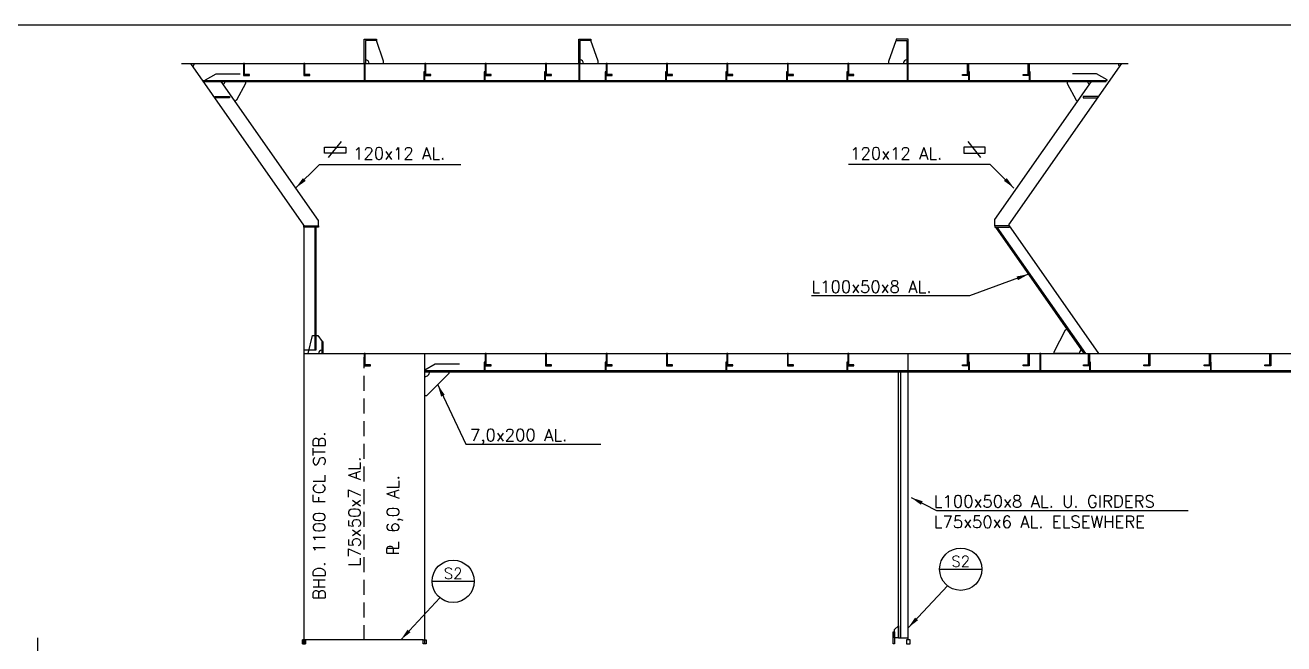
# Model space of a CAD drawing. Extents: x -86245 to 167090, y -69122 to 58950.
# Drawn here: x 14881 to 25295, y 53334 to 58450 of the extents above; entities that cross this region are included whole.
import ezdxf
from ezdxf.enums import TextEntityAlignment as Align

# ---------------------------------------------------------------- set-up
doc = ezdxf.new("R2010")
doc.units = 0
doc.header["$LTSCALE"] = 250
doc.linetypes.add('DASHED', pattern=[0.75, 0.5, -0.25])
doc.linetypes.add('PHANTOM', pattern=[2.1, 1.25, -0.2, 0.125, -0.2, 0.125, -0.2])
doc.layers.get('0').update_dxf_attribs({"linetype": 'CONTINUOUS'})
for name, color, linetype in [('S0CO1', 1, 'CONTINUOUS'), ('S0CO2', 2, 'CONTINUOUS'), ('S0CO5', 4, 'CONTINUOUS'), ('S0DA1', 1, 'DASHED'), ('S0DIM', 2, 'CONTINUOUS'), ('S0TX2', 2, 'CONTINUOUS'), ('S0TX3', 3, 'CONTINUOUS')]:
    doc.layers.add(name, color=color, linetype=linetype)
doc.styles.add('ROMANS', font='romans.shx', dxfattribs={"height": 125})
doc.dimstyles.get("Standard").update_dxf_attribs({"dimscale": 50, "dimtxt": 125, "dimasz": 2, "dimexe": 0.5, "dimexo": 1, "dimgap": 1, "dimtad": 1, "dimdsep": 46, "dimtxsty": 'ROMANS', "dimcen": 1.5, "dimclrd": 1, "dimclre": 1, "dimclrt": 2, "dimazin": 2, "dimtfac": 1, "dimtmove": 2, "dimatfit": 3, "dimfxl": 1, "dimtvp": 100, "dimtolj": 1, "dimarcsym": 0})

# ---------------------------------------------------------------- blocks, each defined once
blk = doc.blocks.new('A$C775A635E')
at = {"layer": 'S0CO1', "color": 6}
blk.add_lwpolyline([(0, 0), (0, 58450), (-41050, 58450), (-41050, 0)], close=True, dxfattribs=at)
blk = doc.blocks.new('L100X50X8')
at = {"layer": 'S0CO2'}
blk.add_lwpolyline([(0, 0), (0, -100), (50, -100), (50, -92), (8, -92), (8, 0)], close=True, dxfattribs=at)
blk = doc.blocks.new('SNIP-1')
at = {"color": 0, "linetype": 'PHANTOM'}
blk.add_lwpolyline([(0, 0), (0, -5), (87, -55), (287, -55)], dxfattribs=at)
blk = doc.blocks.new('KNE200')
at = {"layer": 'S0CO1', "color": 0}
blk.add_lwpolyline([(40, 0), (200, 0), (200, -15), (15, -200), (0, -200), (0, -40, 0.414214)], format="xyb", close=True, dxfattribs=at)
blk = doc.blocks.new('FLST-2')
at = {"layer": 'S0TX2', "color": 1}
for p, q in [((-256, 101), (-256, 151)), ((-256, 151), (-81, 151)), ((-222, 65), (-117, 198)), ((-81, 151), (-81, 101)), ((-81, 101), (-256, 101))]:
    blk.add_line(p, q, dxfattribs=at)
at = {"layer": 'S0TX2', "style": 'ROMANS'}
blk.add_attdef('FL.ST', (-20, 50), '', height=100, dxfattribs=at)
blk = doc.blocks.new('L200X100X10')
at = {"layer": 'S0CO2'}
blk.add_lwpolyline([(0, 0), (0, -200), (100, -200), (100, -200), (100, -190), (15, -190, -0.414214), (10, -185), (10, 0)], format="xyb", close=True, dxfattribs=at)
blk = doc.blocks.new('PLDIM2')
at = {"layer": 'S0TX2', "style": 'ROMANS'}
for s, p in [('P', (-19, 0)), ('L', (23, 0))]:
    blk.add_text(s, height=100, dxfattribs=at).set_placement(p)
blk.add_attdef('XX.X', (168, -1), '', height=100, dxfattribs=at)
blk = doc.blocks.new('DET2')
at = {"layer": 'S0TX3', "color": 1}
blk.add_line((-175, 0), (175, 0), dxfattribs=at)
blk.add_circle((0, 0), 175, dxfattribs=at)
at = {"layer": 'S0TX3', "color": 2, "style": 'ROMANS'}
for tag, p in [('DET1', (0, 20)), ('DET2', (0, -120))]:
    blk.add_attdef(tag, text='', height=90, dxfattribs=at).set_placement(p, align=Align.CENTER)
blk = doc.blocks.new('A$C3F4907D5')
at = {"layer": 'S0CO1', "color": 8}
for p, q in [((13662.017, 11260), (21145.203, 11260)), ((13669.019, 11250), (21138.201, 11250)), ((14620, 10101.072), (13815.512, 11250)), ((20218.118, 10109.927), (21016.406, 11250)), ((20218.118, 10057.364), (20218.118, 10109.927)), ((14620, 10057.364), (14620, 10101.072)), ((20956.415, 9000), (20224.443, 10045.364)), ((20968.622, 9000), (20236.651, 10045.364)), ((14600, 9030), (14500, 9030)), ((15500, 8860), (19704.989, 8860)), ((19704.989, 8860), (24131.439, 8860)), ((15500, 8850), (19704.989, 8850)), ((15487.5, 6633), (14512.5, 6633)), ((19420, 6650), (19500.002, 6650))]:
    blk.add_line(p, q, dxfattribs=at)
for points in [[(15160, 11400), (15160, 11420), (15100, 11590)], [(16934, 11400), (16934, 11420), (16874, 11590)], [(19340, 11400), (19340, 11420), (19400, 11590)], [(14015.512, 11250), (14015.512, 11235), (13942.191, 11095.235), (13929.904, 11086.631)], [(20816.406, 11250), (20816.406, 11235), (20889.727, 11095.235), (20902.014, 11086.631)], [(19704.989, 8850), (24131.439, 8850)]]:
    blk.add_lwpolyline(points, dxfattribs=at)
for points in [[(15008, 11260), (15008, 11400), (15000, 11400), (15000, 11260)], [(16782, 11260), (16782, 11400), (16774, 11400), (16774, 11260)], [(19500, 11260), (19500, 11400), (19492, 11400), (19492, 11260)], [(15500, 11260), (15500, 11330), (15492, 11330), (15492, 11260)], [(16000, 11260), (16000, 11330), (15992, 11330), (15992, 11260)], [(16500, 11260), (16500, 11330), (16492, 11330), (16492, 11260)], [(17000, 11260), (17000, 11330), (16992, 11330), (16992, 11260)], [(17500, 11260), (17500, 11330), (17492, 11330), (17492, 11260)], [(18000, 11260), (18000, 11330), (17992, 11330), (17992, 11260)], [(18500, 11260), (18500, 11330), (18492, 11330), (18492, 11260)], [(19000, 11260), (19000, 11330), (18992, 11330), (18992, 11260)], [(20008, 11260), (20008, 11330), (20000, 11330), (20000, 11260)], [(20508, 11260), (20508, 11330), (20500, 11330), (20500, 11260)], [(14650, 9000), (14650, 9100), (14658, 9100), (14658, 9000)], [(20588.347, 8860), (20598.347, 8860), (20598.347, 9000), (20588.347, 9000)], [(16000, 8860), (16000, 8930), (15992, 8930), (15992, 8860)], [(17000, 8860), (17000, 8930), (16992, 8930), (16992, 8860)], [(18000, 8860), (18000, 8930), (17992, 8930), (17992, 8860)], [(19000, 8860), (19000, 8930), (18992, 8930), (18992, 8860)], [(20008, 8860), (20008, 8930), (20000, 8930), (20000, 8860)], [(21008, 8860), (21008, 8930), (21000, 8930), (21000, 8860)], [(22008, 8860), (22008, 8930), (22000, 8930), (22000, 8860)], [(19420, 6750), (19420, 6650), (19387, 6650), (19387, 6718.637)], [(14487.5, 6600), (14512.5, 6600), (14512.5, 6633), (14487.5, 6633)], [(14512.5, 6600), (14487.5, 6600), (14487.5, 6633), (14512.5, 6633)], [(15512.5, 6600), (15487.5, 6600), (15487.5, 6633), (15512.5, 6633)]]:
    blk.add_lwpolyline(points, close=True, dxfattribs=at)
at = {"layer": 'S0CO1', "color": 8, "flags": 128}
for points in [[(14590, 10045.364), (14590, 9030)], [(14600, 10045.364), (14600, 9030)], [(15500, 6600), (15500, 9000)], [(19420, 6650), (19420, 8850)], [(19440, 6650), (19440, 8850)]]:
    blk.add_lwpolyline(points, dxfattribs=at)
at = {"layer": 'S0CO1', "color": 8}
blk.add_lwpolyline([(20916.415, 9000), (20706.415, 9000), (20706.415, 9015), (20801.354, 9196.102), (20813.02, 9204.788), (20933.472, 9032.766, 0.244698443)], format="xyb", close=True, dxfattribs=at)
blk.add_lwpolyline([(14534.998, 9000), (14569.998, 9150), (14614.998, 9150), (14650, 9100), (14650, 9030, 0.366280749), (14620, 9000)], format="xyb", dxfattribs=at)
for centre, start, end in [((13563.988, 11400), 305, 0), ((15010, 11400), 0, 90), ((16784, 11400), 0, 90), ((19490, 11400), 90, 180), ((21267.93, 11400), 180, 235), ((13815.512, 11250), 305, 0), ((21016.406, 11250), 180, 235)]:
    blk.add_arc(centre, 30, start, end, dxfattribs=at)
at = {"layer": 'S0CO2', "color": 8}
for points in [[(13883.547, 11115), (13763.547, 11115), (13763.547, 11127), (13883.547, 11127)], [(20948.371, 11115), (21068.371, 11115), (21068.371, 11127), (20948.371, 11127)], [(14620, 10045.364), (14500, 10045.364), (14500, 10057.364), (14620, 10057.364)], [(20218.118, 10045.364), (20338.118, 10045.364), (20338.118, 10057.364), (20218.118, 10057.364)], [(19485, 6600), (19515, 6600), (19515, 6633), (19485, 6633)]]:
    blk.add_lwpolyline(points, close=True, dxfattribs=at)
at = {"layer": 'S0CO5', "color": 8}
for p, q in [((13488.495, 11400), (21318.725, 11400)), ((14500, 10063.236), (13563.988, 11400)), ((20332.962, 10064.727), (21267.93, 11400)), ((14500, 10063.236), (14500, 6600)), ((21078.492, 9000), (20332.962, 10064.727)), ((14500, 9000), (24131.439, 9000)), ((19500, 6633), (19500, 9000))]:
    blk.add_line(p, q, dxfattribs=at)
at = {"layer": 'S0CO5', "color": 8, "flags": 128}
blk.add_lwpolyline([(12300, 6400), (12300, 6650)], dxfattribs=at)
blk.add_lwpolyline([(12300, 6400), (12300, 6650)], dxfattribs=at)
at = {"layer": 'S0DA1', "color": 8}
blk.add_line((15000, 6630), (15000, 8970), dxfattribs=at)
at = {"layer": 'S0DIM', "color": 8}
blk.add_lwpolyline([(19387, 6600), (19375, 6600), (19375, 6700), (19387, 6700), (19387, 6600)], close=True, dxfattribs=at)
at = {"layer": 'S0CO1', "color": 8, "xscale": -1, "rotation": 180}
for name, p in [('L200X100X10', (15000, 11400)), ('L200X100X10', (16774, 11400)), ('SNIP-1', (13686.524, 11260)), ('SNIP-1', (15500, 8860))]:
    blk.add_blockref(name, p, dxfattribs=at)
at = {"layer": 'S0CO1', "color": 8}
for name, p, rotation in [('L200X100X10', (19500, 11400), 180), ('SNIP-1', (21145.394, 11260), 180.0000000000039)]:
    blk.add_blockref(name, p, dxfattribs=dict(at, rotation=rotation))
blk.add_blockref('KNE200', (15500, 8850), dxfattribs=at)
at = {"layer": 'S0CO1', "rotation": 90}
blk.add_blockref('PLDIM2', (15286.019, 7350.77), dxfattribs=at).add_auto_attribs({'XX.X': '6,0 AL.'})
at = {"layer": 'S0CO1'}
ref = blk.add_blockref('DET2', (15735.155, 7117.246), dxfattribs=at)
ref.add_attrib('DET1', 'S2', dxfattribs={"layer": 'S0TX3', "color": 2, "height": 90, "style": 'ROMANS'}).set_placement((15735.155, 7137.246), align=Align.CENTER)
ref = blk.add_blockref('DET2', (19934.659, 7217.246), dxfattribs=at)
ref.add_attrib('DET1', 'S2', dxfattribs={"layer": 'S0TX3', "color": 2, "height": 90, "style": 'ROMANS'}).set_placement((19934.659, 7237.246), align=Align.CENTER)
at = {"layer": 'S0CO2', "color": 8}
for p in [(14000, 11400), (14500, 11400), (15500, 11400), (16000, 11400), (16500, 11400), (17000, 11400), (17500, 11400), (18000, 11400), (18500, 11400), (19000, 11400), (15000, 9000), (15000, 9000), (16000, 9000), (16500, 9000), (17000, 9000), (17500, 9000), (18000, 9000), (18500, 9000), (19000, 9000)]:
    blk.add_blockref('L100X50X8', p, dxfattribs=at)
at = {"layer": 'S0CO2', "color": 8, "xscale": -1}
for p in [(20000, 11400), (20500, 11400), (20000, 9000), (20500, 9000), (21000, 9000), (21500, 9000), (22000, 9000), (22500, 9000)]:
    blk.add_blockref('L100X50X8', p, dxfattribs=at)
at = {"layer": 'S0TX2'}
blk.add_blockref('FLST-2', (14926.98, 10555.766), dxfattribs=at).add_auto_attribs({'FL.ST': '120x12 AL.'})
ref = blk.add_blockref('FLST-2', (19880.24, 10555.766), dxfattribs=dict(at, xscale=-1))
ref.add_attrib('FL.ST', '120x12 AL.', (19019.422, 10605.73), dxfattribs={"height": 100, "style": 'ROMANS'})
at = {"layer": 'S0TX2', "style": 'ROMANS'}
for s, p in [('L100x50x8 AL.', (18698.314, 9503.451)), ('7,0x200 AL.', (15874.231, 8276.405)), ('L100x50x8 AL. U. GIRDERS', (19710.787, 7727.815)), ('L75x50x6 AL. ELSEWHERE', (19710.787, 7558.384))]:
    blk.add_text(s, height=100, dxfattribs=at).set_placement(p)
for s, p in [('BHD. 1100 FCL STB.', (14676.657, 6963.09)), ('L75x50x7 AL.', (14968.763, 7239.169))]:
    blk.add_text(s, height=100, rotation=90, dxfattribs=at).set_placement(p)
at = {"layer": 'S0CO1', "color": 8}
blk.add_leader([(15301.351, 6633), (15625.455, 6980.898)], dimstyle='STANDARD', override={"dimgap": 1, "dimtad": 0}, dxfattribs=at)
at = {"layer": 'S0CO1'}
blk.add_leader([(19500.855, 6733), (19824.959, 7080.898)], dimstyle='STANDARD', override={"dimgap": 1, "dimtad": 0}, dxfattribs=at)
at = {"layer": 'S0TX2'}
for points in [[(14431.883, 10369.731), (14629.967, 10564.681), (15799.895, 10564.681)], [(20375.337, 10369.731), (20177.253, 10564.681), (19007.325, 10564.681)], [(20496.318, 9657.086), (20005.929, 9477.86), (18701.064, 9477.86)], [(15607.5, 8742.5), (15839.788, 8250.813), (16956.832, 8250.813)], [(19523.836, 7809.819), (19734.777, 7702.224), (21817.561, 7702.224)]]:
    blk.add_leader(points, dimstyle='STANDARD', override={"dimgap": 1, "dimtad": 0}, dxfattribs=at)

msp = doc.modelspace()

# ---------------------------------------------------------------- block references
at = {"layer": 'S0CO1', "linetype": 'ByBlock'}
msp.add_blockref('A$C775A635E', (40713.595, 0), dxfattribs=at)
at = {"layer": 'S0CO1'}
msp.add_blockref('A$C3F4907D5', (2687.057, 46733.553), dxfattribs=at)

doc.saveas('drawing.dxf')
